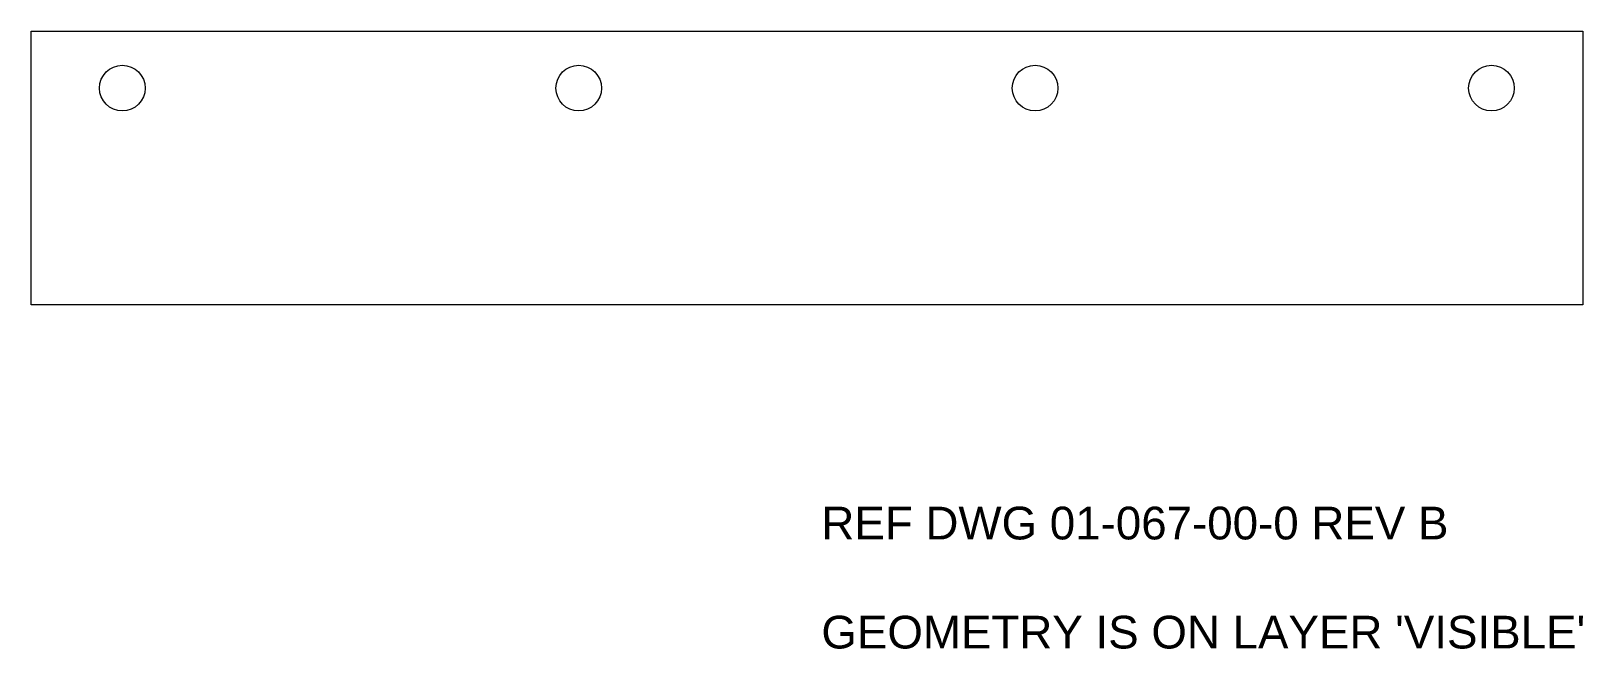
# Model space of a CAD drawing. Header units: inches. Extents: x -5 to 29, y -1.5 to 12.
import ezdxf

# ---------------------------------------------------------------- set-up
doc = ezdxf.new("R2010")
doc.units = ezdxf.units.IN
doc.header["$MEASUREMENT"] = 0
doc.layers.add('CONTINUOUS', color=7, linetype='Continuous', lineweight=0)
doc.layers.add('VISIBLE', color=7, linetype='Continuous', lineweight=0)
doc.styles.get("Standard").update_dxf_attribs({"font": 'txt', "height": 0.125})

msp = doc.modelspace()

# ---------------------------------------------------------------- linework, layer by layer
at = {"layer": 'VISIBLE'}
for p, q in [((-5.003, 6.049), (-5.003, 12.049)), ((-5.003, 12.049), (28.997, 12.049)), ((28.997, 12.049), (28.997, 6.049)), ((28.997, 6.049), (-5.003, 6.049))]:
    msp.add_line(p, q, dxfattribs=at)
for centre in [(-3.003, 10.799), (6.997, 10.799), (16.997, 10.799), (26.997, 10.799)]:
    msp.add_circle(centre, 0.5, dxfattribs=at)

# ---------------------------------------------------------------- texts
at = {"layer": 'CONTINUOUS', "insert": (12.314, 1.628), "char_height": 0.71667, "attachment_point": 1}
msp.add_mtext("{\\fArial|b0|i0|c0|p0;\\C7;REF DWG 01-067-00-0 REV B}{\\fArial|b0|i0|c0|p0;\\C7;\\P}{\\fArial|b0|i0|c0|p0;\\C7;\\PGEOMETRY IS ON LAYER 'VISIBLE'}{\\fArial|b0|i0|c0|p0;\\C7;\\H0.125x;}", dxfattribs=at)

doc.saveas('drawing.dxf')
